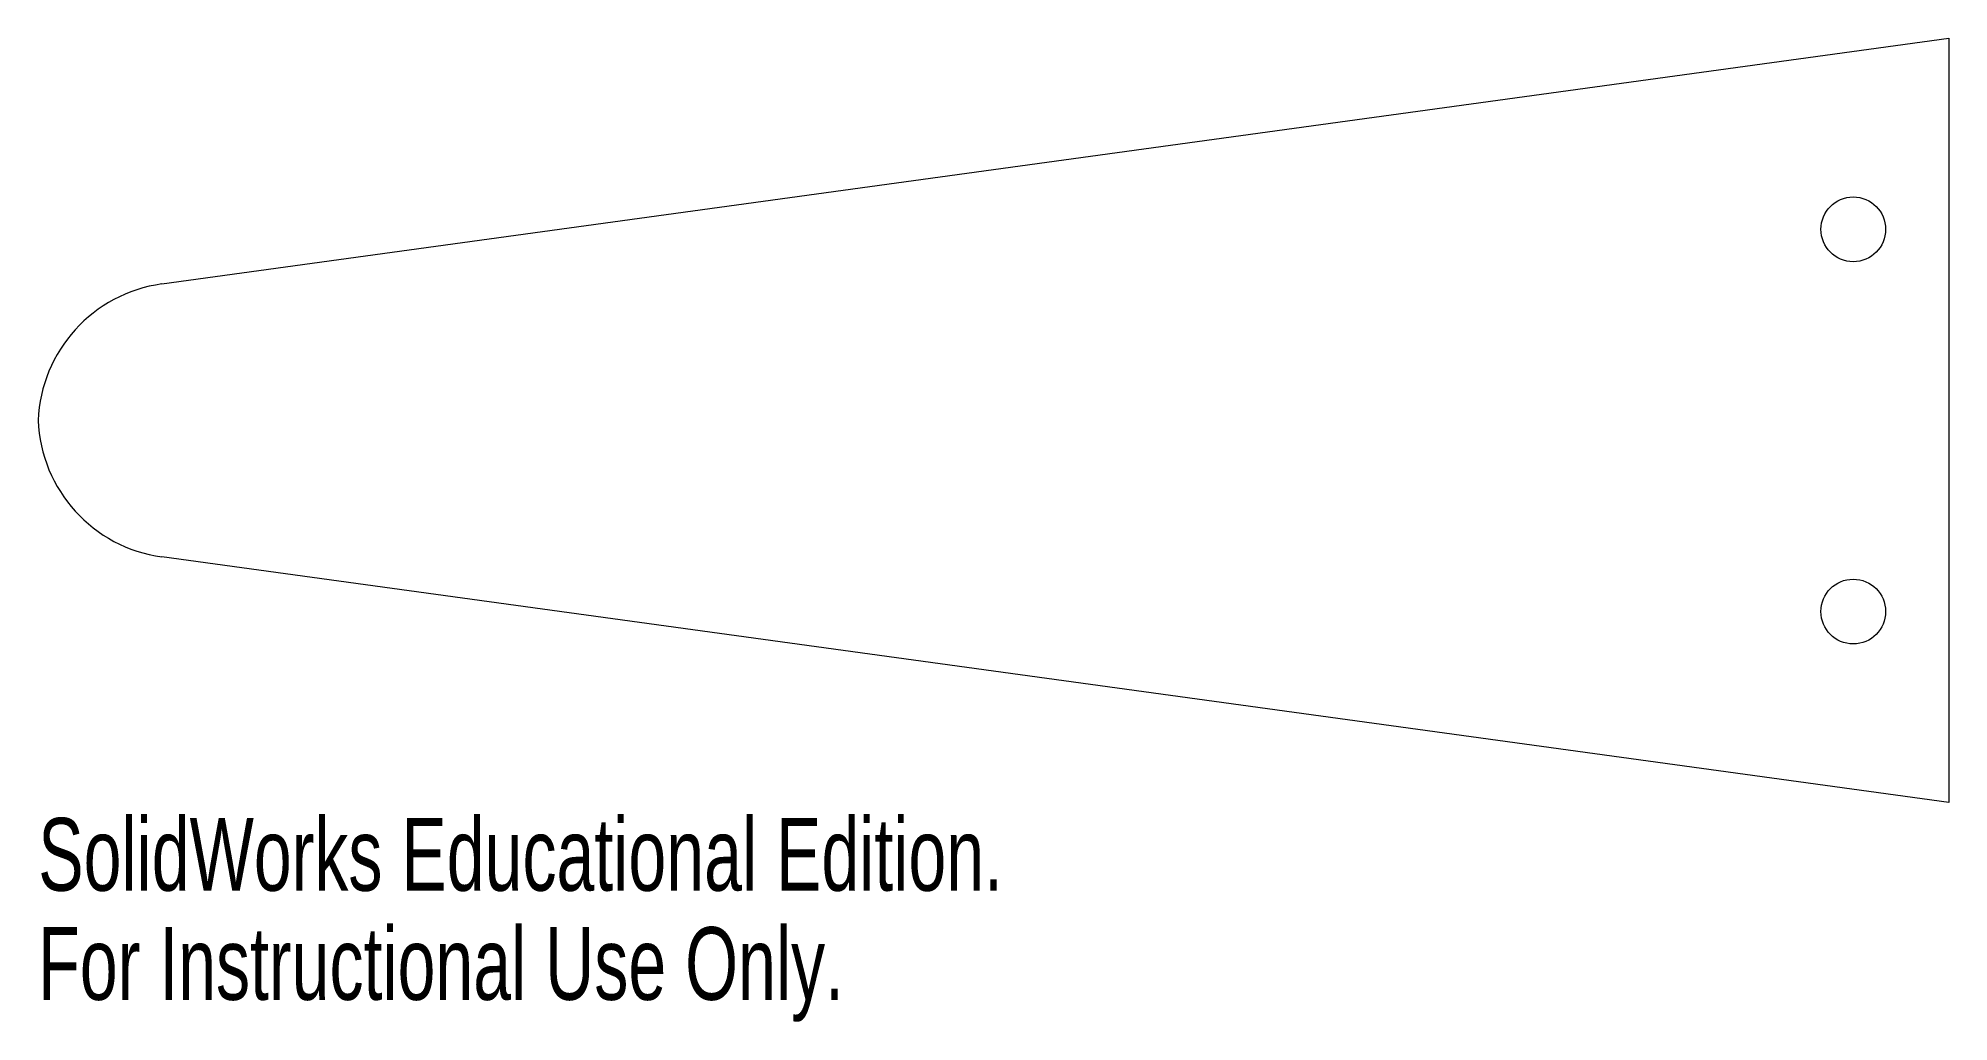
# Model space of a CAD drawing. Header units: inches. Extents: x -5 to 0, y -2.57 to 0.
import ezdxf

# ---------------------------------------------------------------- set-up
doc = ezdxf.new("R2010")
doc.units = ezdxf.units.IN
doc.header["$MEASUREMENT"] = 0
doc.styles.add('SLDTEXTSTYLE0', font='TXT', dxfattribs={"width": 0.7})

msp = doc.modelspace()

# ---------------------------------------------------------------- linework, layer by layer
at = {"color": 7, "linetype": 'Continuous', "lineweight": 15}
for p, q in [((-4.6761, -0.643), (0, 0)), ((0, 0), (0, -2)), ((0, -2), (-4.6761, -1.357))]:
    msp.add_line(p, q, dxfattribs=at)
for centre in [(-0.25, -0.5), (-0.25, -1.5)]:
    msp.add_circle(centre, 0.0847, dxfattribs=at)
for centre, start, end in [((-4.625, -1.0145), 97.8291, 177.7892), ((-4.625, -0.9855), 182.2108, 262.1709)]:
    msp.add_arc(centre, 0.375, start, end, dxfattribs=at)

# ---------------------------------------------------------------- texts
at = {"color": 7, "linetype": 'Continuous', "char_height": 0.1903, "attachment_point": 1, "style": 'SLDTEXTSTYLE0'}
for s, insert in [('SolidWorks Educational Edition.', (-4.9997, -2.0401)), ('For Instructional Use Only.', (-4.9997, -2.3256))]:
    msp.add_mtext(s, dxfattribs=dict(at, insert=insert))

doc.saveas('drawing.dxf')
